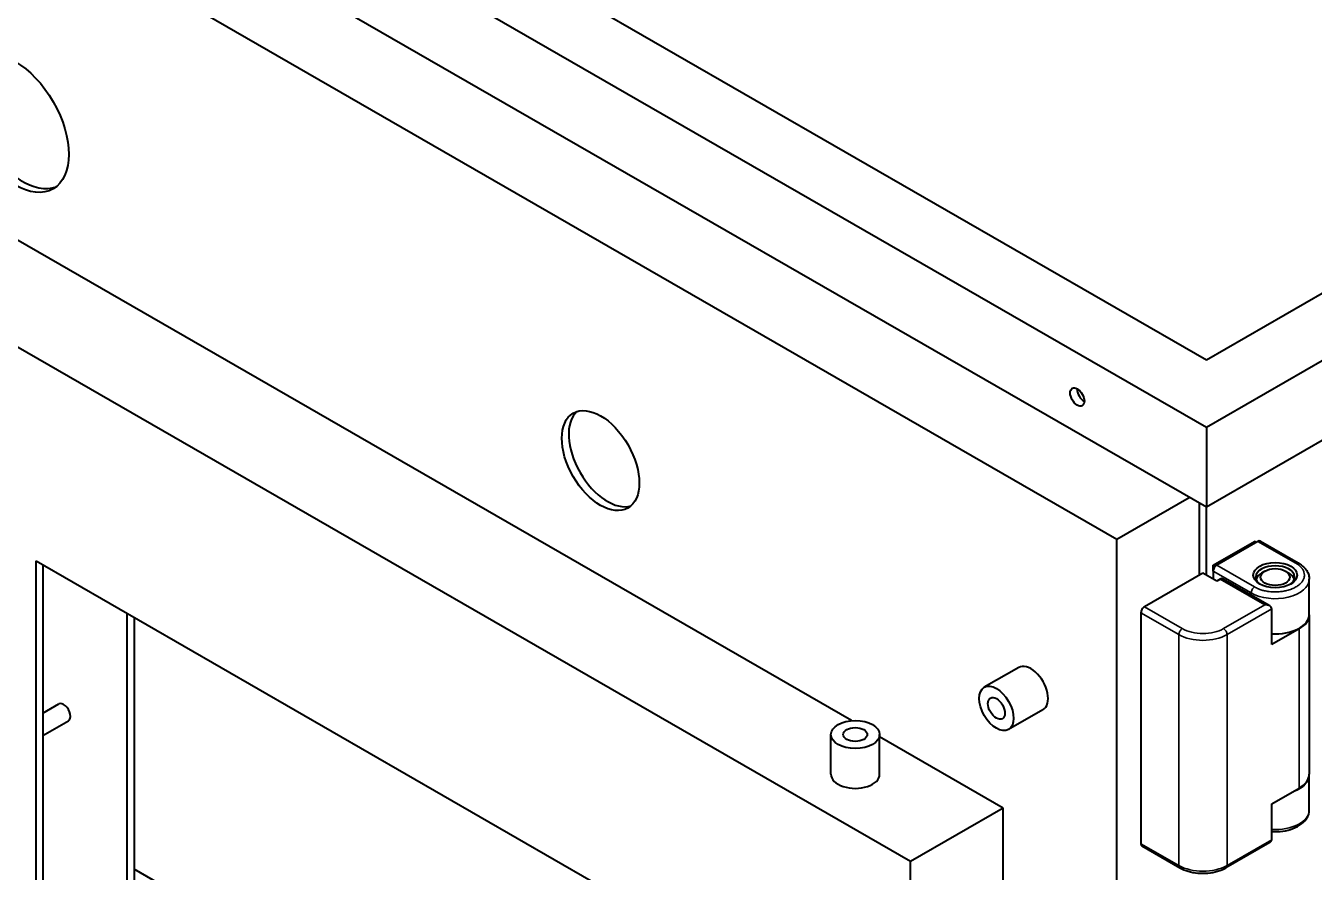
# Model space of a CAD drawing. Header units: millimetres. Extents: x 0 to 2378, y 0 to 1682.
# Drawn here: x 2075.3 to 2207.6, y 1393.4 to 1480.3 of the extents above; entities that cross this region are included whole.
import ezdxf

# ---------------------------------------------------------------- set-up
doc = ezdxf.new("R2010")
doc.units = ezdxf.units.MM
doc.header["$LTSCALE"] = 2
doc.layers.add('가시적인 것(ISO)', color=3, linetype='Continuous', lineweight=40)
doc.layers.add('가시적인 좁은 것(ISO)', color=3, linetype='Continuous', lineweight=35)

msp = doc.modelspace()

# ---------------------------------------------------------------- linework, layer by layer
at = {"layer": '가시적인 것(ISO)'}
for p, q in [((2196.5582, 1439.0375), (2019.7815, 1540.8364)), ((2196.5582, 1445.9598), (2031.8023, 1540.8364)), ((2196.5582, 1430.862), (2019.7815, 1532.661)), ((2021.1957, 1523.2797), (2187.3658, 1427.5887)), ((2299.0887, 1498.0809), (2196.5582, 1439.0375)), ((2287.0679, 1498.0809), (2196.5582, 1445.9598)), ((2299.0887, 1489.9054), (2196.5582, 1430.862)), ((2160.1183, 1408.9457), (2051.2477, 1471.6401)), ((2166.1526, 1394.4765), (2041.7018, 1466.1429)), ((2196.5582, 1439.0375), (2196.5582, 1430.862)), ((2187.3658, 1427.5887), (2194.8041, 1431.8721)), ((2195.8511, 1423.8924), (2195.8511, 1431.2692)), ((2196.5582, 1423.8924), (2196.5582, 1430.862)), ((2187.3658, 1313.1321), (2187.3658, 1427.5887)), ((2197.2653, 1424.9096), (2201.5079, 1427.3528)), ((2201.8615, 1427.3535), (2197.6188, 1424.9104)), ((2201.684, 1427.2514), (2201.5079, 1427.3528)), ((2202.111, 1427.3781), (2206.0001, 1425.1385)), ((2076.35, 1386.1006), (2076.35, 1425.3429)), ((2076.35, 1425.3429), (2148.8285, 1383.6053)), ((2077.0571, 1424.9357), (2077.0571, 1386.5078)), ((2196.2046, 1424.096), (2190.1942, 1420.6348)), ((2197.6188, 1423.2816), (2196.2046, 1424.096)), ((2197.473, 1424.79), (2197.2653, 1424.9096)), ((2197.2653, 1424.298), (2197.2653, 1424.9096)), ((2197.2653, 1424.298), (2197.2653, 1423.4852)), ((2202.5645, 1424.2964), (2202.2096, 1424.0905)), ((2204.694, 1424.2964), (2205.0489, 1424.0905)), ((2197.9724, 1423.4852), (2197.6188, 1423.2816)), ((2203.0676, 1420.7192), (2198.2219, 1423.5097)), ((2207.1293, 1419.866), (2207.1293, 1423.4836)), ((2203.2757, 1416.7507), (2203.2757, 1420.4296)), ((2085.7192, 1390.6745), (2085.7192, 1419.9475)), ((2086.4263, 1419.5403), (2086.4263, 1391.0817)), ((2189.8407, 1420.0224), (2189.8407, 1396.3136)), ((2207.1293, 1419.8047), (2207.1293, 1403.4537)), ((2206.1041, 1418.3795), (2203.2757, 1416.7507)), ((2177.2794, 1414.4064), (2173.7438, 1412.3705)), ((2077.0571, 1409.7261), (2078.6794, 1410.6603)), ((2179.7745, 1410.0735), (2176.239, 1408.0375)), ((2077.0571, 1407.4182), (2079.6775, 1408.9271)), ((2157.9957, 1403.4348), (2157.9957, 1407.5225)), ((2162.9957, 1403.4348), (2162.9957, 1407.5225)), ((2175.6985, 1399.9736), (2162.9957, 1407.2887)), ((2207.1293, 1399.7747), (2207.1293, 1403.3924)), ((2203.2757, 1400.3997), (2206.1041, 1402.0285)), ((2203.2757, 1396.7208), (2203.2757, 1400.3997)), ((2175.6985, 1399.9736), (2166.1526, 1394.4765)), ((2175.6985, 1392.008), (2175.6985, 1399.9736)), ((2203.0676, 1396.4312), (2198.5755, 1393.8443)), ((2189.9447, 1396.0839), (2193.8338, 1393.8443)), ((2148.8285, 1357.7626), (2086.4263, 1393.6977)), ((2166.1526, 1313.5393), (2166.1526, 1394.4765))]:
    msp.add_line(p, q, dxfattribs=at)
for centre, major_axis, ratio in [((2074.2287, 1470.2575), (3.8675, -6.716), 0.57809312), ((2183.2999, 1442.1759), (0.5157, -0.8956), 0.57809312), ((2134.3328, 1435.6458), (2.8071, -4.8745), 0.57809312), ((2203.6293, 1423.8924), (2.25, 0), 0.5758617), ((2203.6293, 1423.688), (1.5, 0), 0.5758617), ((2174.9914, 1410.204), (1.2476, -2.1665), 0.57809312), ((2174.9914, 1410.204), (0.6134, -1.0652), 0.57809312), ((2160.4957, 1407.5225), (-2.5, 0), 0.5758617), ((2160.4957, 1407.5225), (-1.2292, 0), 0.5758617)]:
    msp.add_ellipse(centre, major_axis=major_axis, ratio=ratio, dxfattribs=at)
for centre, major_axis, ratio, start_param, end_param in [((2074.9358, 1470.6647), (-3.8675, 6.716), 0.57809312, 0.09119, 3.05040266), ((2184.007, 1442.5831), (0.5157, -0.8956), 0.57809312, 3.89327308, 5.53150488), ((2135.0399, 1436.053), (-2.8071, 4.8745), 0.57809312, 0.12579702, 3.01579564), ((2201.8615, 1426.9448), (0.2495, 0.4333), 0.57809312, 0, 0.78346445), ((2197.6188, 1424.5016), (-0.2495, -0.4333), 0.57809312, 3.92505711, 5.49585344), ((2203.6293, 1423.688), (-2, 0), 0.5758617, 2.42121291, 7.00356505), ((2203.6293, 1423.2792), (-2, 0), 0.5758617, 5.50163969, 6.10477871), ((2203.6293, 1423.2792), (2, 0), 0.5758617, 0.1784066, 0.78154562), ((2197.9724, 1423.0764), (0.2495, 0.4333), 0.57809312, 0, 0.78346445), ((2190.1942, 1420.226), (-0.2495, -0.4333), 0.57809312, 3.92505711, 5.49585344), ((2202.5686, 1420.4296), (-0.7071, 0), 0.57809312, 3.14159265, 4.71238898), ((2203.6293, 1419.866), (3.5, 0), 0.5758617, 4.61120114, 6.28318531), ((2203.6293, 1419.8047), (3.5, 0), 0.5758617, 5.49778714, 6.2983969), ((2178.527, 1412.24), (-1.2476, 2.1665), 0.57809312, 3.14159265, 6.28318531), ((2079.1785, 1409.7937), (-0.499, 0.8666), 0.57809312, 3.14159265, 6.28318531), ((2160.4957, 1403.4348), (2.5, 0), 0.5758617, 3.14159265, 6.28318531), ((2203.6293, 1403.3924), (3.5, 0), 0.5758617, 5.28999313, 6.2983969), ((2203.6293, 1403.4537), (3.5, 0), 0.5758617, 5.49778714, 6.28318531), ((2190.1942, 1396.5172), (-0.2495, -0.4333), 0.57809312, 5.49585344, 6.28318531), ((2202.5686, 1396.7208), (-0.7071, 0), 0.57809312, 2.35426078, 3.14159265)]:
    msp.add_ellipse(centre, major_axis=major_axis, ratio=ratio, start_param=start_param, end_param=end_param, dxfattribs=at)
for points, knots in [([(2206.0001, 1425.1385), (2206.1308, 1425.0632), (2206.2535, 1424.9807), (2206.4802, 1424.8011), (2206.5841, 1424.7039), (2206.7693, 1424.4946), (2206.8506, 1424.3824), (2206.9852, 1424.1439), (2207.0384, 1424.0176), (2207.1105, 1423.7553), (2207.1293, 1423.6195), (2207.1293, 1423.4836)], [0, 0, 0, 0, 0.157079633, 0.157079633, 0.314159265, 0.314159265, 0.471238898, 0.471238898, 0.628318531, 0.628318531, 0.785398163, 0.785398163, 0.785398163, 0.785398163]), ([(2203.2757, 1397.5581), (2203.2852, 1397.5575), (2203.2947, 1397.557), (2203.6751, 1397.5352), (2204.0511, 1397.5505), (2204.779, 1397.6534), (2205.1307, 1397.7411), (2205.7801, 1397.9868), (2206.0772, 1398.1453), (2206.5779, 1398.5284), (2206.7841, 1398.7526), (2207.0475, 1399.2299), (2207.12, 1399.4751), (2207.129, 1399.7412), (2207.1293, 1399.758), (2207.1293, 1399.7747)], [3.81928862, 3.81928862, 3.81928862, 3.81928862, 3.82800286, 3.82800286, 4.16774807, 4.16774807, 4.50833769, 4.50833769, 4.85259338, 4.85259338, 5.19011331, 5.19011331, 5.47841658, 5.47841658, 5.49778714, 5.49778714, 5.49778714, 5.49778714]), ([(2193.8338, 1393.8443), (2194.0952, 1393.6938), (2194.3884, 1393.5721), (2195.0154, 1393.3881), (2195.3491, 1393.326), (2196.0307, 1393.2639), (2196.3785, 1393.2639), (2197.0602, 1393.326), (2197.3939, 1393.3881), (2198.0208, 1393.5721), (2198.3141, 1393.6938), (2198.5755, 1393.8443)], [3.14159265, 3.14159265, 3.14159265, 3.14159265, 3.45575192, 3.45575192, 3.76991118, 3.76991118, 4.08407045, 4.08407045, 4.39822972, 4.39822972, 4.71238898, 4.71238898, 4.71238898, 4.71238898])]:
    msp.add_open_spline(points, degree=3, knots=knots, dxfattribs=at)
at = {"layer": '가시적인 좁은 것(ISO)'}
for p, q in [((2205.7506, 1425.114), (2201.8615, 1427.3535)), ((2201.1544, 1422.0584), (2197.2653, 1424.298)), ((2197.6188, 1424.9104), (2201.5079, 1422.6708)), ((2202.5686, 1420.8384), (2197.9724, 1423.4852)), ((2201.1544, 1421.821), (2201.1544, 1422.0584)), ((2190.1942, 1420.6348), (2194.0833, 1418.3952)), ((2202.5686, 1420.8384), (2198.3259, 1418.3952)), ((2203.2757, 1420.4296), (2198.6795, 1417.7829)), ((2193.7298, 1417.7829), (2189.8407, 1420.0224)), ((2193.7298, 1417.7829), (2193.7298, 1394.074)), ((2198.6795, 1417.7829), (2198.6795, 1394.074)), ((2206.1041, 1402.0285), (2206.1041, 1418.3795)), ((2189.8407, 1396.3136), (2193.7298, 1394.074)), ((2198.6795, 1394.074), (2203.2757, 1396.7208))]:
    msp.add_line(p, q, dxfattribs=at)
for centre, major_axis, ratio, start_param, end_param in [((2205.7506, 1424.7052), (0.2495, 0.4333), 0.57809312, 0, 0.78346445), ((2203.6293, 1423.4836), (3.5, 0), 0.5758617, 3.92699082, 6.28318531), ((2201.5079, 1422.262), (0.2495, 0.4333), 0.57809312, 0.78346445, 2.35426078), ((2194.0833, 1417.9865), (-0.2495, -0.4333), 0.57809312, 3.92505711, 5.49585344), ((2196.2046, 1419.2081), (-3.5, 0), 0.5758617, 0.78539816, 2.35619449), ((2196.2046, 1419.6168), (-3, 0), 0.5758617, 0.78539816, 2.35619449), ((2198.3259, 1417.9865), (0.2495, -0.4333), 0.57809312, 0.78733187, 2.3581282), ((2203.6293, 1399.7747), (3.5, 0), 0.5758617, 4.61120114, 6.28318531), ((2194.0833, 1394.2776), (-0.2495, -0.4333), 0.57809312, 5.49585344, 6.28318531), ((2196.2046, 1395.4992), (3.5, 0), 0.5758617, 3.92699082, 5.49778714), ((2198.3259, 1394.2776), (0.2495, -0.4333), 0.57809312, 0, 0.78733187)]:
    msp.add_ellipse(centre, major_axis=major_axis, ratio=ratio, start_param=start_param, end_param=end_param, dxfattribs=at)
msp.add_open_spline([(2201.5079, 1422.6708), (2201.6296, 1422.6007), (2201.7607, 1422.5372), (2201.9011, 1422.4802), (2201.9105, 1422.4764), (2201.9193, 1422.4729), (2201.9293, 1422.4689), (2202.0695, 1422.4134), (2202.2168, 1422.3651), (2202.3711, 1422.3241), (2202.3932, 1422.3182), (2202.4145, 1422.3127), (2202.4377, 1422.3069), (2202.5772, 1422.2722), (2202.7202, 1422.2437), (2202.8667, 1422.2215), (2202.9156, 1422.2141), (2202.9639, 1422.2076), (2203.0145, 1422.2015), (2203.2171, 1422.177), (2203.4223, 1422.1648), (2203.6293, 1422.1648), (2203.8103, 1422.1648), (2203.9898, 1422.1741), (2204.1678, 1422.1929), (2204.1932, 1422.1955), (2204.2192, 1422.1985), (2204.244, 1422.2015), (2204.4175, 1422.2224), (2204.5864, 1422.2519), (2204.7507, 1422.29), (2204.7741, 1422.2955), (2204.7985, 1422.3014), (2204.8208, 1422.3069), (2204.9881, 1422.3486), (2205.1475, 1422.3987), (2205.299, 1422.4571), (2205.3091, 1422.461), (2205.3197, 1422.4652), (2205.3292, 1422.4689), (2205.4802, 1422.5287), (2205.6209, 1422.5962), (2205.7506, 1422.6708), (2205.8721, 1422.7408), (2205.9824, 1422.8162), (2206.0815, 1422.8972), (2206.0881, 1422.9026), (2206.0943, 1422.9077), (2206.1012, 1422.9135), (2206.1976, 1422.9942), (2206.2814, 1423.079), (2206.3527, 1423.1679), (2206.3629, 1423.1806), (2206.3724, 1423.1928), (2206.3825, 1423.2062), (2206.4428, 1423.2865), (2206.4923, 1423.3689), (2206.5307, 1423.4533), (2206.5436, 1423.4814), (2206.555, 1423.5092), (2206.5656, 1423.5384), (2206.608, 1423.655), (2206.6293, 1423.7732), (2206.6293, 1423.8924), (2206.6293, 1423.9967), (2206.613, 1424.1), (2206.5805, 1424.2025), (2206.5759, 1424.2172), (2206.5708, 1424.2321), (2206.5656, 1424.2464), (2206.5293, 1424.3463), (2206.478, 1424.4436), (2206.4118, 1424.5382), (2206.4023, 1424.5517), (2206.3921, 1424.5657), (2206.3825, 1424.5785), (2206.3101, 1424.6749), (2206.2232, 1424.7667), (2206.1217, 1424.8539), (2206.1149, 1424.8597), (2206.1076, 1424.8659), (2206.1012, 1424.8713), (2205.9973, 1424.9582), (2205.8805, 1425.0391), (2205.7506, 1425.114)], degree=3, knots=[0, 0, 0, 0, 0.05859375, 0.05859375, 0.05859375, 0.0625, 0.0625, 0.0625, 0.1171875, 0.1171875, 0.1171875, 0.125, 0.125, 0.125, 0.171875, 0.171875, 0.171875, 0.1875, 0.1875, 0.1875, 0.25, 0.25, 0.25, 0.3046875, 0.3046875, 0.3046875, 0.3125, 0.3125, 0.3125, 0.3671875, 0.3671875, 0.3671875, 0.375, 0.375, 0.375, 0.43359375, 0.43359375, 0.43359375, 0.4375, 0.4375, 0.4375, 0.5, 0.5, 0.5, 0.55859375, 0.55859375, 0.55859375, 0.5625, 0.5625, 0.5625, 0.6171875, 0.6171875, 0.6171875, 0.625, 0.625, 0.625, 0.671875, 0.671875, 0.671875, 0.6875, 0.6875, 0.6875, 0.75, 0.75, 0.75, 0.8046875, 0.8046875, 0.8046875, 0.8125, 0.8125, 0.8125, 0.8671875, 0.8671875, 0.8671875, 0.875, 0.875, 0.875, 0.93359375, 0.93359375, 0.93359375, 0.9375, 0.9375, 0.9375, 1, 1, 1, 1], dxfattribs=at)

doc.saveas('drawing.dxf')
